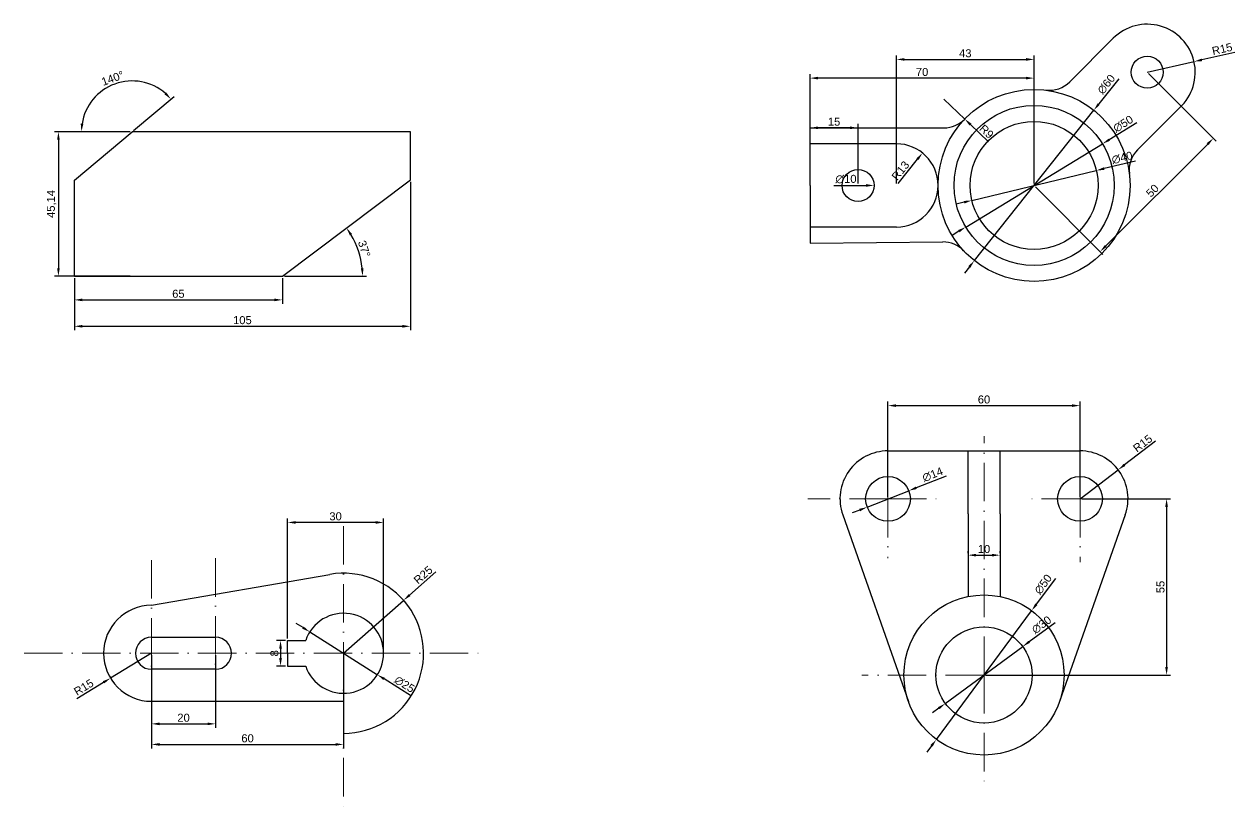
# Model space of a CAD drawing. Header units: millimetres. Extents: x 2433 to 2942, y 547 to 3299.
# Drawn here: x 2438.8 to 2817.1, y 1240.7 to 1486.7 of the extents above; entities that cross this region are included whole.
import ezdxf

# ---------------------------------------------------------------- set-up
doc = ezdxf.new("R2010")
doc.units = ezdxf.units.MM
doc.linetypes.add('ACAD_ISO10W100', pattern=[18, 12, -3, 0, -3])
doc.layers.get('0').update_dxf_attribs({"lineweight": 25})
doc.layers.add('eksen çizgisi', color=1, linetype='ACAD_ISO10W100', lineweight=15)
doc.layers.add('ölçülendirme', color=2, linetype='Continuous', lineweight=15)
doc.styles.get("Standard").update_dxf_attribs({"font": 'arial.ttf'})
doc.dimstyles.new('ISO-25', dxfattribs={"dimtxt": 2.5, "dimasz": 2.5, "dimexe": 1.25, "dimexo": 0.625, "dimtad": 1, "dimtxsty": 'Standard', "dimcen": 2.5, "dimadec": 0, "dimazin": 0, "dimtfac": 1, "dimtmove": 0, "dimatfit": 3, "dimfxl": 1, "dimarcsym": 0})

# ---------------------------------------------------------------- blocks, each defined once
blk = doc.blocks.new('*D462')
at = {"layer": 'Defpoints', "color": 0, "transparency": 16777216}
for p in [(2559.5, 1438.16), (2543.98, 1413.37), (2454.5, 1408.02), (2519.5, 1408.02), (2519.5, 1408.02)]:
    blk.add_point(p, dxfattribs=at)
at = {"layer": 'ölçülendirme', "color": 0, "lineweight": -2, "transparency": 16777216}
blk.add_line((2520.12, 1408.02), (2545.8, 1408.02), dxfattribs=at)
blk.add_arc((2519.5, 1408.02), 25.06, 5.7185, 31.2815, dxfattribs=at)
at = {"layer": 'ölçülendirme', "color": 0, "transparency": 16777216}
for points in [[(2540.57, 1420.8), (2541.26, 1421.26), (2539.51, 1423.1)], [(2544.85, 1410.54), (2544.01, 1410.49), (2544.55, 1408.02)]]:
    blk.add_solid(points, dxfattribs=at)
at = {"layer": 'ölçülendirme', "color": 0, "transparency": 16777216, "insert": (2545.06, 1416.57), "char_height": 2.5, "attachment_point": 5, "rotation": 288.5}
blk.add_mtext('37°', dxfattribs=at)
blk = doc.blocks.new('*D463')
at = {"layer": 'Defpoints', "color": 0, "transparency": 16777216}
for p in [(2473.46, 1468.98), (2472.54, 1453.16), (2472.54, 1453.16), (2559.5, 1453.16), (2454.5, 1438.02)]:
    blk.add_point(p, dxfattribs=at)
at = {"layer": 'ölçülendirme', "color": 0, "lineweight": -2, "transparency": 16777216}
for p, q in [((2473.02, 1453.56), (2485.64, 1464.15)), ((2471.92, 1453.16), (2455.45, 1453.16))]:
    blk.add_line(p, q, dxfattribs=at)
blk.add_arc((2472.54, 1453.16), 15.85, 49.0491, 170.9509, dxfattribs=at)
at = {"layer": 'ölçülendirme', "color": 0, "transparency": 16777216}
for points in [[(2483.22, 1465.42), (2482.63, 1464.84), (2484.68, 1463.35)], [(2457.31, 1455.62), (2456.48, 1455.69), (2456.7, 1453.16)]]:
    blk.add_solid(points, dxfattribs=at)
at = {"layer": 'ölçülendirme', "color": 0, "transparency": 16777216, "insert": (2466.47, 1469.84), "char_height": 2.5, "attachment_point": 5, "rotation": 20}
blk.add_mtext('140°', dxfattribs=at)
blk = doc.blocks.new('*D464')
at = {"layer": 'Defpoints', "color": 0, "transparency": 16777216}
for p in [(2472.54, 1453.16), (2449.51, 1408.02), (2472.54, 1408.02)]:
    blk.add_point(p, dxfattribs=at)
at = {"layer": 'ölçülendirme', "color": 0, "lineweight": -2, "transparency": 16777216}
for p, q in [((2471.92, 1453.16), (2448.26, 1453.16)), ((2449.51, 1450.66), (2449.51, 1410.52)), ((2471.92, 1408.02), (2448.26, 1408.02))]:
    blk.add_line(p, q, dxfattribs=at)
at = {"layer": 'ölçülendirme', "color": 0, "transparency": 16777216}
for points in [[(2449.1, 1450.66), (2449.93, 1450.66), (2449.51, 1453.16)], [(2449.1, 1410.52), (2449.93, 1410.52), (2449.51, 1408.02)]]:
    blk.add_solid(points, dxfattribs=at)
at = {"layer": 'ölçülendirme', "color": 0, "transparency": 16777216, "insert": (2447.39, 1430.59), "char_height": 2.5, "attachment_point": 5, "rotation": 90}
blk.add_mtext('45,14', dxfattribs=at)
blk = doc.blocks.new('*D465')
at = {"layer": 'Defpoints', "color": 0, "transparency": 16777216}
for p in [(2454.5, 1408.02), (2519.5, 1408.02), (2519.5, 1400.63)]:
    blk.add_point(p, dxfattribs=at)
at = {"layer": 'ölçülendirme', "color": 0, "lineweight": -2, "transparency": 16777216}
for p, q in [((2454.5, 1407.39), (2454.5, 1399.38)), ((2519.5, 1407.39), (2519.5, 1399.38)), ((2457, 1400.63), (2517, 1400.63))]:
    blk.add_line(p, q, dxfattribs=at)
at = {"layer": 'ölçülendirme', "color": 0, "transparency": 16777216}
for points in [[(2457, 1401.05), (2457, 1400.21), (2454.5, 1400.63)], [(2517, 1401.05), (2517, 1400.21), (2519.5, 1400.63)]]:
    blk.add_solid(points, dxfattribs=at)
at = {"layer": 'ölçülendirme', "color": 0, "transparency": 16777216, "insert": (2487, 1402.53), "char_height": 2.5, "attachment_point": 5}
blk.add_mtext('65', dxfattribs=at)
blk = doc.blocks.new('*D466')
at = {"layer": 'Defpoints', "color": 0, "transparency": 16777216}
for p in [(2559.5, 1438.16), (2454.5, 1408.02), (2559.5, 1392.38)]:
    blk.add_point(p, dxfattribs=at)
at = {"layer": 'ölçülendirme', "color": 0, "lineweight": -2, "transparency": 16777216}
for p, q in [((2559.5, 1437.54), (2559.5, 1391.13)), ((2454.5, 1407.39), (2454.5, 1391.13)), ((2457, 1392.38), (2557, 1392.38))]:
    blk.add_line(p, q, dxfattribs=at)
at = {"layer": 'ölçülendirme', "color": 0, "transparency": 16777216}
for points in [[(2457, 1392.8), (2457, 1391.96), (2454.5, 1392.38)], [(2557, 1392.8), (2557, 1391.96), (2559.5, 1392.38)]]:
    blk.add_solid(points, dxfattribs=at)
at = {"layer": 'ölçülendirme', "color": 0, "transparency": 16777216, "insert": (2507, 1394.28), "char_height": 2.5, "attachment_point": 5}
blk.add_mtext('105', dxfattribs=at)
blk = doc.blocks.new('*D467')
at = {"layer": 'Defpoints', "color": 0, "transparency": 16777216}
for p in [(2478.61, 1290.24), (2465.78, 1282.48)]:
    blk.add_point(p, dxfattribs=at)
at = {"layer": 'ölçülendirme', "color": 0, "lineweight": -2, "transparency": 16777216}
for p, q in [((2478.61, 1290.24), (2465.78, 1282.48)), ((2455.31, 1276.14), (2463.64, 1281.18))]:
    blk.add_line(p, q, dxfattribs=at)
at = {"layer": 'ölçülendirme', "color": 0, "transparency": 16777216}
blk.add_solid([(2463.43, 1281.54), (2463.86, 1280.83), (2465.78, 1282.48)], dxfattribs=at)
at = {"layer": 'ölçülendirme', "color": 0, "transparency": 16777216, "insert": (2457.42, 1279.64), "char_height": 2.5, "attachment_point": 5, "rotation": 31.1814}
blk.add_mtext('R15', dxfattribs=at)
blk = doc.blocks.new('*D468')
at = {"layer": 'Defpoints', "color": 0, "transparency": 16777216}
for p in [(2557.36, 1306.78), (2538.61, 1290.24)]:
    blk.add_point(p, dxfattribs=at)
at = {"layer": 'ölçülendirme', "color": 0, "lineweight": -2, "transparency": 16777216}
for p, q in [((2567.45, 1315.68), (2559.24, 1308.44)), ((2538.61, 1290.24), (2557.36, 1306.78))]:
    blk.add_line(p, q, dxfattribs=at)
at = {"layer": 'ölçülendirme', "color": 0, "transparency": 16777216}
blk.add_solid([(2558.96, 1308.75), (2559.51, 1308.12), (2557.36, 1306.78)], dxfattribs=at)
at = {"layer": 'ölçülendirme', "color": 0, "transparency": 16777216, "insert": (2563.48, 1314.71), "char_height": 2.5, "attachment_point": 5, "rotation": 41.4147}
blk.add_mtext('R25', dxfattribs=at)
blk = doc.blocks.new('*D469')
at = {"layer": 'Defpoints', "color": 0, "transparency": 16777216}
for p in [(2528.05, 1296.93), (2549.18, 1283.56)]:
    blk.add_point(p, dxfattribs=at)
at = {"layer": 'ölçülendirme', "color": 0, "lineweight": -2, "transparency": 16777216}
for p, q in [((2525.94, 1298.26), (2523.82, 1299.6)), ((2528.05, 1296.93), (2549.18, 1283.56)), ((2559.8, 1276.85), (2551.29, 1282.23))]:
    blk.add_line(p, q, dxfattribs=at)
at = {"layer": 'ölçülendirme', "color": 0, "transparency": 16777216}
for points in [[(2526.16, 1298.61), (2525.71, 1297.91), (2528.05, 1296.93)], [(2551.51, 1282.58), (2551.07, 1281.88), (2549.18, 1283.56)]]:
    blk.add_solid(points, dxfattribs=at)
at = {"layer": 'ölçülendirme', "color": 0, "transparency": 16777216, "insert": (2557.66, 1280.53), "char_height": 2.5, "attachment_point": 5, "rotation": 327.6919}
blk.add_mtext('∅25', dxfattribs=at)
blk = doc.blocks.new('*D470')
at = {"layer": 'Defpoints', "color": 0, "transparency": 16777216}
for p in [(2478.61, 1290.24), (2498.61, 1290.24), (2498.61, 1268.21)]:
    blk.add_point(p, dxfattribs=at)
at = {"layer": 'ölçülendirme', "color": 0, "lineweight": -2, "transparency": 16777216}
for p, q in [((2478.61, 1289.62), (2478.61, 1266.96)), ((2498.61, 1289.62), (2498.61, 1266.96)), ((2481.11, 1268.21), (2496.11, 1268.21))]:
    blk.add_line(p, q, dxfattribs=at)
at = {"layer": 'ölçülendirme', "color": 0, "transparency": 16777216}
for points in [[(2481.11, 1268.62), (2481.11, 1267.79), (2478.61, 1268.21)], [(2496.11, 1268.62), (2496.11, 1267.79), (2498.61, 1268.21)]]:
    blk.add_solid(points, dxfattribs=at)
at = {"layer": 'ölçülendirme', "color": 0, "transparency": 16777216, "insert": (2488.61, 1270.11), "char_height": 2.5, "attachment_point": 5}
blk.add_mtext('20', dxfattribs=at)
blk = doc.blocks.new('*D471')
at = {"layer": 'Defpoints', "color": 0, "transparency": 16777216}
for p in [(2478.61, 1290.24), (2538.61, 1290.24), (2538.61, 1261.78)]:
    blk.add_point(p, dxfattribs=at)
at = {"layer": 'ölçülendirme', "color": 0, "lineweight": -2, "transparency": 16777216}
for p, q in [((2478.61, 1289.62), (2478.61, 1260.53)), ((2538.61, 1289.62), (2538.61, 1260.53)), ((2481.11, 1261.78), (2536.11, 1261.78))]:
    blk.add_line(p, q, dxfattribs=at)
at = {"layer": 'ölçülendirme', "color": 0, "transparency": 16777216}
for points in [[(2481.11, 1262.2), (2481.11, 1261.37), (2478.61, 1261.78)], [(2536.11, 1262.2), (2536.11, 1261.37), (2538.61, 1261.78)]]:
    blk.add_solid(points, dxfattribs=at)
at = {"layer": 'ölçülendirme', "color": 0, "transparency": 16777216, "insert": (2508.61, 1263.68), "char_height": 2.5, "attachment_point": 5}
blk.add_mtext('60', dxfattribs=at)
blk = doc.blocks.new('*D472')
at = {"layer": 'Defpoints', "color": 0, "transparency": 16777216}
for p in [(2521.11, 1294.24), (2518.92, 1286.24), (2521.11, 1286.24)]:
    blk.add_point(p, dxfattribs=at)
at = {"layer": 'ölçülendirme', "color": 0, "lineweight": -2, "transparency": 16777216}
for p, q in [((2520.49, 1294.24), (2517.67, 1294.24)), ((2518.92, 1291.74), (2518.92, 1288.74)), ((2520.49, 1286.24), (2517.67, 1286.24))]:
    blk.add_line(p, q, dxfattribs=at)
at = {"layer": 'ölçülendirme', "color": 0, "transparency": 16777216}
for points in [[(2518.5, 1291.74), (2519.33, 1291.74), (2518.92, 1294.24)], [(2518.5, 1288.74), (2519.33, 1288.74), (2518.92, 1286.24)]]:
    blk.add_solid(points, dxfattribs=at)
at = {"layer": 'ölçülendirme', "color": 0, "transparency": 16777216, "insert": (2517.01, 1290.24), "char_height": 2.5, "attachment_point": 5, "rotation": 90}
blk.add_mtext('8', dxfattribs=at)
blk = doc.blocks.new('*D473')
at = {"layer": 'Defpoints', "color": 0, "transparency": 16777216}
for p in [(2521.11, 1331.12), (2521.11, 1294.24), (2551.11, 1290.24)]:
    blk.add_point(p, dxfattribs=at)
at = {"layer": 'ölçülendirme', "color": 0, "lineweight": -2, "transparency": 16777216}
for p, q in [((2521.11, 1294.87), (2521.11, 1332.37)), ((2551.11, 1290.87), (2551.11, 1332.37)), ((2548.61, 1331.12), (2523.61, 1331.12))]:
    blk.add_line(p, q, dxfattribs=at)
at = {"layer": 'ölçülendirme', "color": 0, "transparency": 16777216}
for points in [[(2523.61, 1331.53), (2523.61, 1330.7), (2521.11, 1331.12)], [(2548.61, 1331.53), (2548.61, 1330.7), (2551.11, 1331.12)]]:
    blk.add_solid(points, dxfattribs=at)
at = {"layer": 'ölçülendirme', "color": 0, "transparency": 16777216, "insert": (2536.11, 1333.02), "char_height": 2.5, "attachment_point": 5}
blk.add_mtext('30', dxfattribs=at)
blk = doc.blocks.new('*D525')
at = {"layer": 'Defpoints', "color": 0, "transparency": 16777216}
for p in [(2789.72, 1471.73), (2804.35, 1475.05)]:
    blk.add_point(p, dxfattribs=at)
at = {"layer": 'ölçülendirme', "color": 0, "lineweight": -2, "transparency": 16777216}
for p, q in [((2817.08, 1477.94), (2806.79, 1475.6)), ((2789.72, 1471.73), (2804.35, 1475.05))]:
    blk.add_line(p, q, dxfattribs=at)
at = {"layer": 'ölçülendirme', "color": 0, "transparency": 16777216}
blk.add_solid([(2806.7, 1476.01), (2806.88, 1475.2), (2804.35, 1475.05)], dxfattribs=at)
at = {"layer": 'ölçülendirme', "color": 0, "transparency": 16777216, "insert": (2813.13, 1478.99), "char_height": 2.5, "attachment_point": 5, "rotation": 12.7895}
blk.add_mtext('R15', dxfattribs=at)
blk = doc.blocks.new('*D526')
at = {"layer": 'Defpoints', "color": 0, "transparency": 16777216}
for p in [(2719.5, 1446.52), (2711.37, 1436.37)]:
    blk.add_point(p, dxfattribs=at)
at = {"layer": 'ölçülendirme', "color": 0, "lineweight": -2, "transparency": 16777216}
blk.add_line((2711.85, 1436.98), (2717.93, 1444.57), dxfattribs=at)
at = {"layer": 'ölçülendirme', "color": 0, "transparency": 16777216}
blk.add_solid([(2717.61, 1444.83), (2718.26, 1444.31), (2719.5, 1446.52)], dxfattribs=at)
at = {"layer": 'ölçülendirme', "color": 0, "transparency": 16777216, "insert": (2712.63, 1440.99), "char_height": 2.5, "attachment_point": 5, "rotation": 51.2766}
blk.add_mtext('R13', dxfattribs=at)
blk = doc.blocks.new('*D527')
at = {"layer": 'Defpoints', "color": 0, "transparency": 16777216}
for p in [(2726.19, 1463.34), (2732.7, 1457.12)]:
    blk.add_point(p, dxfattribs=at)
at = {"layer": 'ölçülendirme', "color": 0, "lineweight": -2, "transparency": 16777216}
for p, q in [((2726.19, 1463.34), (2732.7, 1457.12)), ((2740.13, 1450.01), (2734.5, 1455.39))]:
    blk.add_line(p, q, dxfattribs=at)
at = {"layer": 'ölçülendirme', "color": 0, "transparency": 16777216}
blk.add_solid([(2734.79, 1455.69), (2734.21, 1455.09), (2732.7, 1457.12)], dxfattribs=at)
at = {"layer": 'ölçülendirme', "color": 0, "transparency": 16777216, "insert": (2739.53, 1453.21), "char_height": 2.5, "attachment_point": 5, "rotation": 316.2499}
blk.add_mtext('R9', dxfattribs=at)
blk = doc.blocks.new('*D528')
at = {"layer": 'Defpoints', "color": 0, "transparency": 16777216}
for p in [(2694.37, 1436.37), (2704.37, 1436.37)]:
    blk.add_point(p, dxfattribs=at)
at = {"layer": 'ölçülendirme', "color": 0, "lineweight": -2, "transparency": 16777216}
blk.add_line((2691.82, 1436.37), (2701.87, 1436.37), dxfattribs=at)
at = {"layer": 'ölçülendirme', "color": 0, "transparency": 16777216}
blk.add_solid([(2701.87, 1436.79), (2701.87, 1435.96), (2704.37, 1436.37)], dxfattribs=at)
at = {"layer": 'ölçülendirme', "color": 0, "transparency": 16777216, "insert": (2695.6, 1438.35), "char_height": 2.5, "attachment_point": 5}
blk.add_mtext('∅10', dxfattribs=at)
blk = doc.blocks.new('*D529')
at = {"layer": 'Defpoints', "color": 0, "transparency": 16777216}
for p in [(2773.81, 1441.04), (2734.92, 1431.7)]:
    blk.add_point(p, dxfattribs=at)
at = {"layer": 'ölçülendirme', "color": 0, "lineweight": -2, "transparency": 16777216}
for p, q in [((2786.01, 1443.97), (2776.24, 1441.63)), ((2734.92, 1431.7), (2773.81, 1441.04)), ((2732.49, 1431.12), (2730.06, 1430.54))]:
    blk.add_line(p, q, dxfattribs=at)
at = {"layer": 'ölçülendirme', "color": 0, "transparency": 16777216}
for points in [[(2776.15, 1442.03), (2776.34, 1441.22), (2773.81, 1441.04)], [(2732.39, 1431.53), (2732.59, 1430.72), (2734.92, 1431.7)]]:
    blk.add_solid(points, dxfattribs=at)
at = {"layer": 'ölçülendirme', "color": 0, "transparency": 16777216, "insert": (2781.88, 1445.01), "char_height": 2.5, "attachment_point": 5, "rotation": 13.5021}
blk.add_mtext('∅40', dxfattribs=at)
blk = doc.blocks.new('*D530')
at = {"layer": 'Defpoints', "color": 0, "transparency": 16777216}
for p in [(2775.73, 1449.36), (2733.01, 1423.39)]:
    blk.add_point(p, dxfattribs=at)
at = {"layer": 'ölçülendirme', "color": 0, "lineweight": -2, "transparency": 16777216}
for p, q in [((2786.44, 1455.88), (2777.86, 1450.66)), ((2733.01, 1423.39), (2775.73, 1449.36)), ((2730.87, 1422.09), (2728.73, 1420.79))]:
    blk.add_line(p, q, dxfattribs=at)
at = {"layer": 'ölçülendirme', "color": 0, "transparency": 16777216}
for points in [[(2777.65, 1451.02), (2778.08, 1450.31), (2775.73, 1449.36)], [(2730.65, 1422.44), (2731.09, 1421.73), (2733.01, 1423.39)]]:
    blk.add_solid(points, dxfattribs=at)
at = {"layer": 'ölçülendirme', "color": 0, "transparency": 16777216, "insert": (2782.2, 1455.6), "char_height": 2.5, "attachment_point": 5, "rotation": 31.3024}
blk.add_mtext('∅50', dxfattribs=at)
blk = doc.blocks.new('*D531')
at = {"layer": 'Defpoints', "color": 0, "transparency": 16777216}
for p in [(2773.03, 1459.86), (2735.7, 1412.89)]:
    blk.add_point(p, dxfattribs=at)
at = {"layer": 'ölçülendirme', "color": 0, "lineweight": -2, "transparency": 16777216}
for p, q in [((2780.83, 1469.68), (2774.59, 1461.82)), ((2735.7, 1412.89), (2773.03, 1459.86)), ((2734.15, 1410.93), (2732.59, 1408.97))]:
    blk.add_line(p, q, dxfattribs=at)
at = {"layer": 'ölçülendirme', "color": 0, "transparency": 16777216}
for points in [[(2774.26, 1462.08), (2774.91, 1461.56), (2773.03, 1459.86)], [(2733.82, 1411.19), (2734.47, 1410.67), (2735.7, 1412.89)]]:
    blk.add_solid(points, dxfattribs=at)
at = {"layer": 'ölçülendirme', "color": 0, "transparency": 16777216, "insert": (2776.94, 1467.95), "char_height": 2.5, "attachment_point": 5, "rotation": 51.5267}
blk.add_mtext('∅60', dxfattribs=at)
blk = doc.blocks.new('*D532')
at = {"layer": 'Defpoints', "color": 0, "transparency": 16777216}
for p in [(2789.72, 1471.73), (2810.37, 1451.08), (2754.37, 1436.37)]:
    blk.add_point(p, dxfattribs=at)
at = {"layer": 'ölçülendirme', "color": 0, "lineweight": -2, "transparency": 16777216}
for p, q in [((2790.16, 1471.29), (2811.26, 1450.19)), ((2776.79, 1417.49), (2808.61, 1449.31)), ((2754.81, 1435.93), (2775.9, 1414.84))]:
    blk.add_line(p, q, dxfattribs=at)
at = {"layer": 'ölçülendirme', "color": 0, "transparency": 16777216}
for points in [[(2808.31, 1449.6), (2808.9, 1449.02), (2810.37, 1451.08)], [(2776.49, 1417.78), (2777.08, 1417.2), (2775.02, 1415.72)]]:
    blk.add_solid(points, dxfattribs=at)
at = {"layer": 'ölçülendirme', "color": 0, "transparency": 16777216, "insert": (2791.35, 1434.74), "char_height": 2.5, "attachment_point": 5, "rotation": 45}
blk.add_mtext('50', dxfattribs=at)
blk = doc.blocks.new('*D533')
at = {"layer": 'Defpoints', "color": 0, "transparency": 16777216}
for p in [(2684.37, 1454.37), (2684.37, 1436.37), (2699.37, 1436.37)]:
    blk.add_point(p, dxfattribs=at)
at = {"layer": 'ölçülendirme', "color": 0, "lineweight": -2, "transparency": 16777216}
for p, q in [((2684.37, 1437), (2684.37, 1455.62)), ((2696.87, 1454.37), (2686.87, 1454.37)), ((2699.37, 1437), (2699.37, 1455.62))]:
    blk.add_line(p, q, dxfattribs=at)
at = {"layer": 'ölçülendirme', "color": 0, "transparency": 16777216}
for points in [[(2686.87, 1454.79), (2686.87, 1453.95), (2684.37, 1454.37)], [(2696.87, 1454.79), (2696.87, 1453.95), (2699.37, 1454.37)]]:
    blk.add_solid(points, dxfattribs=at)
at = {"layer": 'ölçülendirme', "color": 0, "transparency": 16777216, "insert": (2691.87, 1456.27), "char_height": 2.5, "attachment_point": 5}
blk.add_mtext('15', dxfattribs=at)
blk = doc.blocks.new('*D534')
at = {"layer": 'Defpoints', "color": 0, "transparency": 16777216}
for p in [(2684.37, 1469.9), (2684.37, 1436.37), (2754.37, 1436.37)]:
    blk.add_point(p, dxfattribs=at)
at = {"layer": 'ölçülendirme', "color": 0, "lineweight": -2, "transparency": 16777216}
for p, q in [((2684.37, 1437), (2684.37, 1471.15)), ((2751.87, 1469.9), (2686.87, 1469.9)), ((2754.37, 1437), (2754.37, 1471.15))]:
    blk.add_line(p, q, dxfattribs=at)
at = {"layer": 'ölçülendirme', "color": 0, "transparency": 16777216}
for points in [[(2686.87, 1470.31), (2686.87, 1469.48), (2684.37, 1469.9)], [(2751.87, 1470.31), (2751.87, 1469.48), (2754.37, 1469.9)]]:
    blk.add_solid(points, dxfattribs=at)
at = {"layer": 'ölçülendirme', "color": 0, "transparency": 16777216, "insert": (2719.37, 1471.8), "char_height": 2.5, "attachment_point": 5}
blk.add_mtext('70', dxfattribs=at)
blk = doc.blocks.new('*D535')
at = {"layer": 'Defpoints', "color": 0, "transparency": 16777216}
for p in [(2754.37, 1475.74), (2711.37, 1436.37), (2754.37, 1436.37)]:
    blk.add_point(p, dxfattribs=at)
at = {"layer": 'ölçülendirme', "color": 0, "lineweight": -2, "transparency": 16777216}
for p, q in [((2711.37, 1437), (2711.37, 1476.99)), ((2713.87, 1475.74), (2751.87, 1475.74)), ((2754.37, 1437), (2754.37, 1476.99))]:
    blk.add_line(p, q, dxfattribs=at)
at = {"layer": 'ölçülendirme', "color": 0, "transparency": 16777216}
for points in [[(2713.87, 1476.15), (2713.87, 1475.32), (2711.37, 1475.74)], [(2751.87, 1476.15), (2751.87, 1475.32), (2754.37, 1475.74)]]:
    blk.add_solid(points, dxfattribs=at)
at = {"layer": 'ölçülendirme', "color": 0, "transparency": 16777216, "insert": (2732.87, 1477.64), "char_height": 2.5, "attachment_point": 5}
blk.add_mtext('43', dxfattribs=at)
blk = doc.blocks.new('*D536')
at = {"layer": 'Defpoints', "color": 0, "transparency": 16777216}
for p in [(2768.72, 1367.61), (2708.72, 1338.46), (2768.72, 1338.46)]:
    blk.add_point(p, dxfattribs=at)
at = {"layer": 'ölçülendirme', "color": 0, "lineweight": -2, "transparency": 16777216}
for p, q in [((2708.72, 1339.09), (2708.72, 1368.86)), ((2711.22, 1367.61), (2766.22, 1367.61)), ((2768.72, 1339.09), (2768.72, 1368.86))]:
    blk.add_line(p, q, dxfattribs=at)
at = {"layer": 'ölçülendirme', "color": 0, "transparency": 16777216}
for points in [[(2711.22, 1368.03), (2711.22, 1367.2), (2708.72, 1367.61)], [(2766.22, 1368.03), (2766.22, 1367.2), (2768.72, 1367.61)]]:
    blk.add_solid(points, dxfattribs=at)
at = {"layer": 'ölçülendirme', "color": 0, "transparency": 16777216, "insert": (2738.72, 1369.51), "char_height": 2.5, "attachment_point": 5}
blk.add_mtext('60', dxfattribs=at)
blk = doc.blocks.new('*D537')
at = {"layer": 'Defpoints', "color": 0, "transparency": 16777216}
for p in [(2768.72, 1338.46), (2738.72, 1283.46), (2795.77, 1283.46)]:
    blk.add_point(p, dxfattribs=at)
at = {"layer": 'ölçülendirme', "color": 0, "lineweight": -2, "transparency": 16777216}
for p, q in [((2769.34, 1338.46), (2797.02, 1338.46)), ((2795.77, 1335.96), (2795.77, 1285.96)), ((2739.34, 1283.46), (2797.02, 1283.46))]:
    blk.add_line(p, q, dxfattribs=at)
at = {"layer": 'ölçülendirme', "color": 0, "transparency": 16777216}
for points in [[(2795.35, 1335.96), (2796.18, 1335.96), (2795.77, 1338.46)], [(2795.35, 1285.96), (2796.18, 1285.96), (2795.77, 1283.46)]]:
    blk.add_solid(points, dxfattribs=at)
at = {"layer": 'ölçülendirme', "color": 0, "transparency": 16777216, "insert": (2793.87, 1310.96), "char_height": 2.5, "attachment_point": 5, "rotation": 90}
blk.add_mtext('55', dxfattribs=at)
blk = doc.blocks.new('*D538')
at = {"layer": 'Defpoints', "color": 0, "transparency": 16777216}
for p in [(2715.23, 1341.03), (2702.2, 1335.9)]:
    blk.add_point(p, dxfattribs=at)
at = {"layer": 'ölçülendirme', "color": 0, "lineweight": -2, "transparency": 16777216}
for p, q in [((2726.9, 1345.62), (2717.56, 1341.94)), ((2702.2, 1335.9), (2715.23, 1341.03)), ((2699.88, 1334.99), (2697.55, 1334.07))]:
    blk.add_line(p, q, dxfattribs=at)
at = {"layer": 'ölçülendirme', "color": 0, "transparency": 16777216}
for points in [[(2717.41, 1342.33), (2717.71, 1341.55), (2715.23, 1341.03)], [(2699.73, 1335.37), (2700.03, 1334.6), (2702.2, 1335.9)]]:
    blk.add_solid(points, dxfattribs=at)
at = {"layer": 'ölçülendirme', "color": 0, "transparency": 16777216, "insert": (2722.67, 1346.07), "char_height": 2.5, "attachment_point": 5, "rotation": 21.4718}
blk.add_mtext('∅14', dxfattribs=at)
blk = doc.blocks.new('*D539')
at = {"layer": 'Defpoints', "color": 0, "transparency": 16777216}
for p in [(2750.81, 1292.34), (2726.63, 1274.58)]:
    blk.add_point(p, dxfattribs=at)
at = {"layer": 'ölçülendirme', "color": 0, "lineweight": -2, "transparency": 16777216}
for p, q in [((2760.92, 1299.77), (2752.82, 1293.82)), ((2726.63, 1274.58), (2750.81, 1292.34)), ((2724.61, 1273.1), (2722.6, 1271.63))]:
    blk.add_line(p, q, dxfattribs=at)
at = {"layer": 'ölçülendirme', "color": 0, "transparency": 16777216}
for points in [[(2752.58, 1294.16), (2753.07, 1293.49), (2750.81, 1292.34)], [(2724.37, 1273.44), (2724.86, 1272.77), (2726.63, 1274.58)]]:
    blk.add_solid(points, dxfattribs=at)
at = {"layer": 'ölçülendirme', "color": 0, "transparency": 16777216, "insert": (2756.71, 1299.12), "char_height": 2.5, "attachment_point": 5, "rotation": 36.2912}
blk.add_mtext('∅30', dxfattribs=at)
blk = doc.blocks.new('*D540')
at = {"layer": 'Defpoints', "color": 0, "transparency": 16777216}
for p in [(2753.59, 1303.56), (2723.85, 1263.37)]:
    blk.add_point(p, dxfattribs=at)
at = {"layer": 'ölçülendirme', "color": 0, "lineweight": -2, "transparency": 16777216}
for p, q in [((2761.05, 1313.64), (2755.07, 1305.57)), ((2723.85, 1263.37), (2753.59, 1303.56)), ((2722.36, 1261.36), (2720.88, 1259.35))]:
    blk.add_line(p, q, dxfattribs=at)
at = {"layer": 'ölçülendirme', "color": 0, "transparency": 16777216}
for points in [[(2754.74, 1305.82), (2755.41, 1305.32), (2753.59, 1303.56)], [(2722.03, 1261.6), (2722.7, 1261.11), (2723.85, 1263.37)]]:
    blk.add_solid(points, dxfattribs=at)
at = {"layer": 'ölçülendirme', "color": 0, "transparency": 16777216, "insert": (2757.22, 1311.78), "char_height": 2.5, "attachment_point": 5, "rotation": 53.5042}
blk.add_mtext('∅50', dxfattribs=at)
blk = doc.blocks.new('*D541')
at = {"layer": 'Defpoints', "color": 0, "transparency": 16777216}
for p in [(2733.72, 1320.89), (2743.72, 1320.89), (2743.72, 1320.89)]:
    blk.add_point(p, dxfattribs=at)
at = {"layer": 'ölçülendirme', "color": 0, "lineweight": -2, "transparency": 16777216}
for p, q in [((2733.72, 1321.52), (2733.72, 1322.14)), ((2736.22, 1320.89), (2741.22, 1320.89)), ((2743.72, 1321.52), (2743.72, 1322.14))]:
    blk.add_line(p, q, dxfattribs=at)
at = {"layer": 'ölçülendirme', "color": 0, "transparency": 16777216}
for points in [[(2736.22, 1321.31), (2736.22, 1320.48), (2733.72, 1320.89)], [(2741.22, 1321.31), (2741.22, 1320.48), (2743.72, 1320.89)]]:
    blk.add_solid(points, dxfattribs=at)
at = {"layer": 'ölçülendirme', "color": 0, "transparency": 16777216, "insert": (2738.72, 1322.8), "char_height": 2.5, "attachment_point": 5}
blk.add_mtext('10', dxfattribs=at)
blk = doc.blocks.new('*D542')
at = {"layer": 'Defpoints', "color": 0, "transparency": 16777216}
for p in [(2780.64, 1347.57), (2768.72, 1338.46)]:
    blk.add_point(p, dxfattribs=at)
at = {"layer": 'ölçülendirme', "color": 0, "lineweight": -2, "transparency": 16777216}
for p, q in [((2792.33, 1356.49), (2782.63, 1349.08)), ((2768.72, 1338.46), (2780.64, 1347.57))]:
    blk.add_line(p, q, dxfattribs=at)
at = {"layer": 'ölçülendirme', "color": 0, "transparency": 16777216}
blk.add_solid([(2782.37, 1349.41), (2782.88, 1348.75), (2780.64, 1347.57)], dxfattribs=at)
at = {"layer": 'ölçülendirme', "color": 0, "transparency": 16777216, "insert": (2788.3, 1355.81), "char_height": 2.5, "attachment_point": 5, "rotation": 37.3663}
blk.add_mtext('R15', dxfattribs=at)

msp = doc.modelspace()

# ---------------------------------------------------------------- linework, layer by layer
for p, q in [((2765.497, 1468.718), (2779.115, 1482.336)), ((2786.708, 1447.524), (2800.794, 1461.61)), ((2454.495, 1438.018), (2472.541, 1453.16)), ((2559.495, 1453.16), (2472.541, 1453.16)), ((2559.495, 1438.16), (2559.495, 1453.16)), ((2684.366, 1436.375), (2684.366, 1454.375)), ((2684.366, 1454.375), (2726.188, 1454.344)), ((2711.366, 1449.375), (2684.366, 1449.375)), ((2454.495, 1408.018), (2454.495, 1438.018)), ((2519.495, 1408.018), (2559.495, 1438.16)), ((2684.366, 1436.375), (2684.366, 1418.375)), ((2711.366, 1423.375), (2684.366, 1423.375)), ((2684.366, 1418.375), (2725.806, 1418.733)), ((2454.495, 1408.018), (2519.495, 1408.018)), ((2708.719, 1353.463), (2768.719, 1353.463)), ((2733.719, 1333.831), (2733.719, 1353.463)), ((2743.719, 1333.831), (2743.719, 1353.463)), ((2694.573, 1333.474), (2715.142, 1275.148)), ((2733.719, 1333.831), (2733.719, 1307.958)), ((2743.719, 1333.831), (2743.719, 1307.958)), ((2782.865, 1333.474), (2762.296, 1275.148)), ((2478.613, 1305.244), (2534.355, 1314.879)), ((2478.613, 1295.244), (2498.613, 1295.244)), ((2521.113, 1290.244), (2521.113, 1294.244)), ((2521.113, 1294.244), (2526.77, 1294.244)), ((2521.113, 1290.244), (2521.113, 1286.244)), ((2521.113, 1286.244), (2526.77, 1286.244)), ((2498.613, 1285.244), (2478.613, 1285.244)), ((2478.613, 1275.244), (2538.613, 1275.244)), ((2538.613, 1275.244), (2538.613, 1265.244))]:
    msp.add_line(p, q)
for centre, radius in [((2789.722, 1471.73), 5), ((2754.366, 1436.375), 30), ((2754.366, 1436.375), 25), ((2754.366, 1436.375), 20), ((2699.366, 1436.375), 5), ((2708.719, 1338.463), 7), ((2768.719, 1338.463), 7), ((2738.719, 1283.463), 25), ((2738.719, 1283.463), 15)]:
    msp.add_circle(centre, radius)
for centre, radius, start, end in [((2789.722, 1471.73), 15, 312.42672, 135), ((2759.133, 1475.082), 9, 262.97987, 315), ((2726.194, 1463.344), 9, 269.95764, 316.24985), ((2711.366, 1436.375), 13, 270, 90), ((2793.072, 1441.16), 9, 135, 187.04831), ((2725.884, 1409.734), 9, 43.08638, 90.49602), ((2708.719, 1338.463), 15, 90, 199.42577), ((2768.719, 1338.463), 15, 340.57423, 90), ((2538.613, 1290.244), 25, 270, 99.80639), ((2478.613, 1290.244), 15, 90, 270), ((2538.613, 1290.244), 12.5, 198.66292, 161.33708), ((2478.613, 1290.244), 5, 90, 270), ((2498.613, 1290.244), 5, 270, 90)]:
    msp.add_arc(centre, radius, start, end)
at = {"layer": 'eksen çizgisi'}
for p, q in [((2708.719, 1338.463), (2708.719, 1362.98)), ((2768.719, 1338.463), (2768.719, 1362.98)), ((2738.719, 1283.463), (2738.719, 1358.103)), ((2708.719, 1338.463), (2683.701, 1338.463)), ((2708.719, 1338.463), (2724.095, 1338.463)), ((2708.719, 1338.463), (2708.719, 1319.918)), ((2768.719, 1338.463), (2751.347, 1338.463)), ((2768.719, 1338.463), (2791.934, 1338.463)), ((2768.719, 1338.463), (2768.719, 1318.759)), ((2538.613, 1329.949), (2538.613, 1240.745)), ((2478.613, 1319.325), (2478.613, 1269.01)), ((2498.613, 1319.927), (2498.613, 1268.208)), ((2438.824, 1290.244), (2582.075, 1290.244)), ((2738.719, 1283.463), (2700.516, 1283.463)), ((2738.719, 1283.463), (2772.993, 1283.463)), ((2738.719, 1283.463), (2738.719, 1249.384))]:
    msp.add_line(p, q, dxfattribs=at)

# ---------------------------------------------------------------- dimensions: what is measured, and where the dimension line sits
at = {"layer": 'ölçülendirme'}
for base, p1, p2, picture, middle in [((2754.366, 1475.737), (2711.366, 1436.375), (2754.366, 1436.375), '*D535', (2732.866, 1477.639)), ((2684.366, 1469.896), (2754.366, 1436.375), (2684.366, 1436.375), '*D534', (2719.366, 1471.798)), ((2684.366, 1454.37), (2699.366, 1436.375), (2684.366, 1436.375), '*D533', (2691.866, 1456.271)), ((2559.495, 1392.379), (2454.495, 1408.018), (2559.495, 1438.16), '*D466', (2506.995, 1394.28)), ((2519.495, 1400.63), (2454.495, 1408.018), (2519.495, 1408.018), '*D465', (2486.995, 1402.531)), ((2768.719, 1367.612), (2708.719, 1338.463), (2768.719, 1338.463), '*D536', (2738.719, 1369.514)), ((2521.113, 1331.117), (2551.113, 1290.244), (2521.113, 1294.244), '*D473', (2536.113, 1333.02)), ((2743.719, 1320.894), (2733.719, 1320.894), (2743.719, 1320.894), '*D541', (2738.719, 1322.796)), ((2498.613, 1268.208), (2478.613, 1290.244), (2498.613, 1290.244), '*D470', (2488.613, 1270.11)), ((2538.613, 1261.783), (2478.613, 1290.244), (2538.613, 1290.244), '*D471', (2508.613, 1263.685))]:
    dim = msp.add_linear_dim(base=base, p1=p1, p2=p2, dimstyle='ISO-25', dxfattribs=at)
    dim.commit()
    dim.dimension.update_dxf_attribs({"geometry": picture, "text_midpoint": middle})
for center, mpoint, picture, middle in [((2789.722, 1471.73), (2804.35, 1475.05), '*D525', (2813.548, 1477.138)), ((2711.366, 1436.375), (2719.499, 1446.517), '*D526', (2714.111, 1439.798)), ((2768.719, 1338.463), (2780.64, 1347.567), '*D542', (2789.454, 1354.297)), ((2538.613, 1290.244), (2557.362, 1306.782), '*D468', (2564.734, 1313.285))]:
    dim = msp.add_radius_dim(center=center, mpoint=mpoint, dimstyle='ISO-25', dxfattribs=at)
    dim.commit()
    dim.dimension.update_dxf_attribs({"geometry": picture, "text_midpoint": middle, "dimtype": 164})
for base, line1, line2, picture, middle in [((2473.462, 1468.979), ((2454.495, 1438.018), (2472.541, 1453.16)), ((2559.495, 1453.16), (2472.541, 1453.16)), '*D463', (2466.471, 1469.837)), ((2543.976, 1413.37), ((2454.495, 1408.018), (2519.495, 1408.018)), ((2519.495, 1408.018), (2559.495, 1438.16)), '*D462', (2545.063, 1416.573))]:
    dim = msp.add_angular_dim_2l(base=base, line1=line1, line2=line2, dimstyle='ISO-25', dxfattribs=at)
    dim.commit()
    dim.dimension.update_dxf_attribs({"geometry": picture, "text_midpoint": middle})
for p1, p2, picture, middle in [((2735.702, 1412.888), (2773.031, 1459.861), '*D531', (2776.945, 1467.955)), ((2733.005, 1423.386), (2775.727, 1449.363), '*D530', (2782.198, 1455.605)), ((2734.919, 1431.705), (2773.814, 1441.044), '*D529', (2781.882, 1445.009)), ((2702.205, 1335.901), (2715.233, 1341.025), '*D538', (2722.673, 1346.07)), ((2723.85, 1263.365), (2753.588, 1303.56), '*D540', (2757.22, 1311.784)), ((2726.629, 1274.585), (2750.809, 1292.341), '*D539', (2756.712, 1299.122)), ((2528.048, 1296.925), (2549.178, 1283.563), '*D469', (2557.657, 1280.534))]:
    dim = msp.add_diameter_dim_2p(p1=p1, p2=p2, dimstyle='ISO-25', dxfattribs=at)
    dim.commit()
    dim.dimension.update_dxf_attribs({"geometry": picture, "text_midpoint": middle})
dim = msp.add_aligned_dim(p1=(2754.366, 1436.375), p2=(2789.722, 1471.73), distance=-29.206, dimstyle='ISO-25', dxfattribs=at)
dim.commit()
dim.dimension.update_dxf_attribs({"geometry": '*D532', "text_midpoint": (2791.352, 1434.745)})
for center, mpoint, picture, middle in [((2726.194, 1463.344), (2732.695, 1457.12), '*D527', (2739.532, 1453.208)), ((2478.613, 1290.244), (2465.78, 1282.478), '*D467', (2457.42, 1279.641))]:
    dim = msp.add_radius_dim(center=center, mpoint=mpoint, dimstyle='ISO-25', dxfattribs=at)
    dim.commit()
    dim.dimension.update_dxf_attribs({"geometry": picture, "text_midpoint": middle})
for base, p1, p2, picture, middle in [((2449.513, 1408.018), (2472.541, 1453.16), (2472.541, 1408.018), '*D464', (2447.386, 1430.589)), ((2795.767, 1283.463), (2768.719, 1338.463), (2738.719, 1283.463), '*D537', (2793.87, 1310.963)), ((2518.915, 1286.244), (2521.113, 1294.244), (2521.113, 1286.244), '*D472', (2517.014, 1290.244))]:
    dim = msp.add_linear_dim(base=base, p1=p1, p2=p2, angle=90, dimstyle='ISO-25', dxfattribs=at)
    dim.commit()
    dim.dimension.update_dxf_attribs({"geometry": picture, "text_midpoint": middle})
dim = msp.add_diameter_dim_2p(p1=(2694.366, 1436.375), p2=(2704.366, 1436.375), dimstyle='ISO-25', dxfattribs=at)
dim.commit()
dim.dimension.update_dxf_attribs({"geometry": '*D528', "text_midpoint": (2695.595, 1436.375), "dimtype": 163})

doc.saveas('drawing.dxf')
